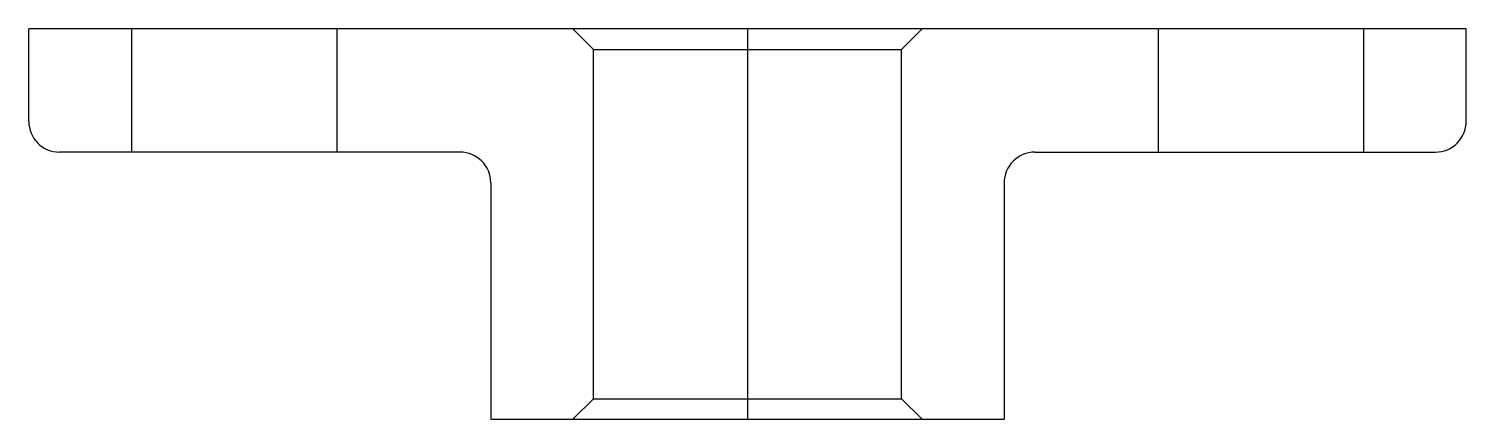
# Model space of a CAD drawing. Header units: millimetres. Extents: x -31 to 109, y 38 to 76.
import ezdxf

# ---------------------------------------------------------------- set-up
doc = ezdxf.new("R2010")
doc.units = ezdxf.units.MM

msp = doc.modelspace()

# ---------------------------------------------------------------- linework, layer by layer
for p, q in [((109.44, 76.12), (-30.56, 76.12)), ((-30.56, 67.12), (-30.56, 76.12)), ((-20.56, 76.12), (-20.56, 64.12)), ((-0.56, 76.12), (-0.56, 64.12)), ((24.44, 74.12), (22.44, 76.12)), ((39.44, 76.12), (39.44, 38.12)), ((54.44, 74.12), (56.44, 76.12)), ((79.44, 76.12), (79.44, 64.12)), ((99.44, 76.12), (99.44, 64.12)), ((109.44, 67.12), (109.44, 76.12)), ((24.44, 40.12), (24.44, 74.12)), ((24.44, 74.12), (54.44, 74.12)), ((54.44, 40.12), (54.44, 74.12)), ((11.44, 64.12), (-27.56, 64.12)), ((67.44, 64.12), (106.44, 64.12)), ((14.44, 61.12), (14.44, 38.12)), ((64.44, 61.12), (64.44, 38.12)), ((22.44, 38.12), (24.44, 40.12)), ((24.44, 40.12), (54.44, 40.12)), ((56.44, 38.12), (54.44, 40.12)), ((14.44, 38.12), (64.44, 38.12))]:
    msp.add_line(p, q)
for centre, start, end in [((-27.56, 67.12), 180, 270), ((106.44, 67.12), 270, 360), ((11.44, 61.12), 360, 90), ((67.44, 61.12), 90, 180)]:
    msp.add_arc(centre, 3, start, end)

doc.saveas('drawing.dxf')
